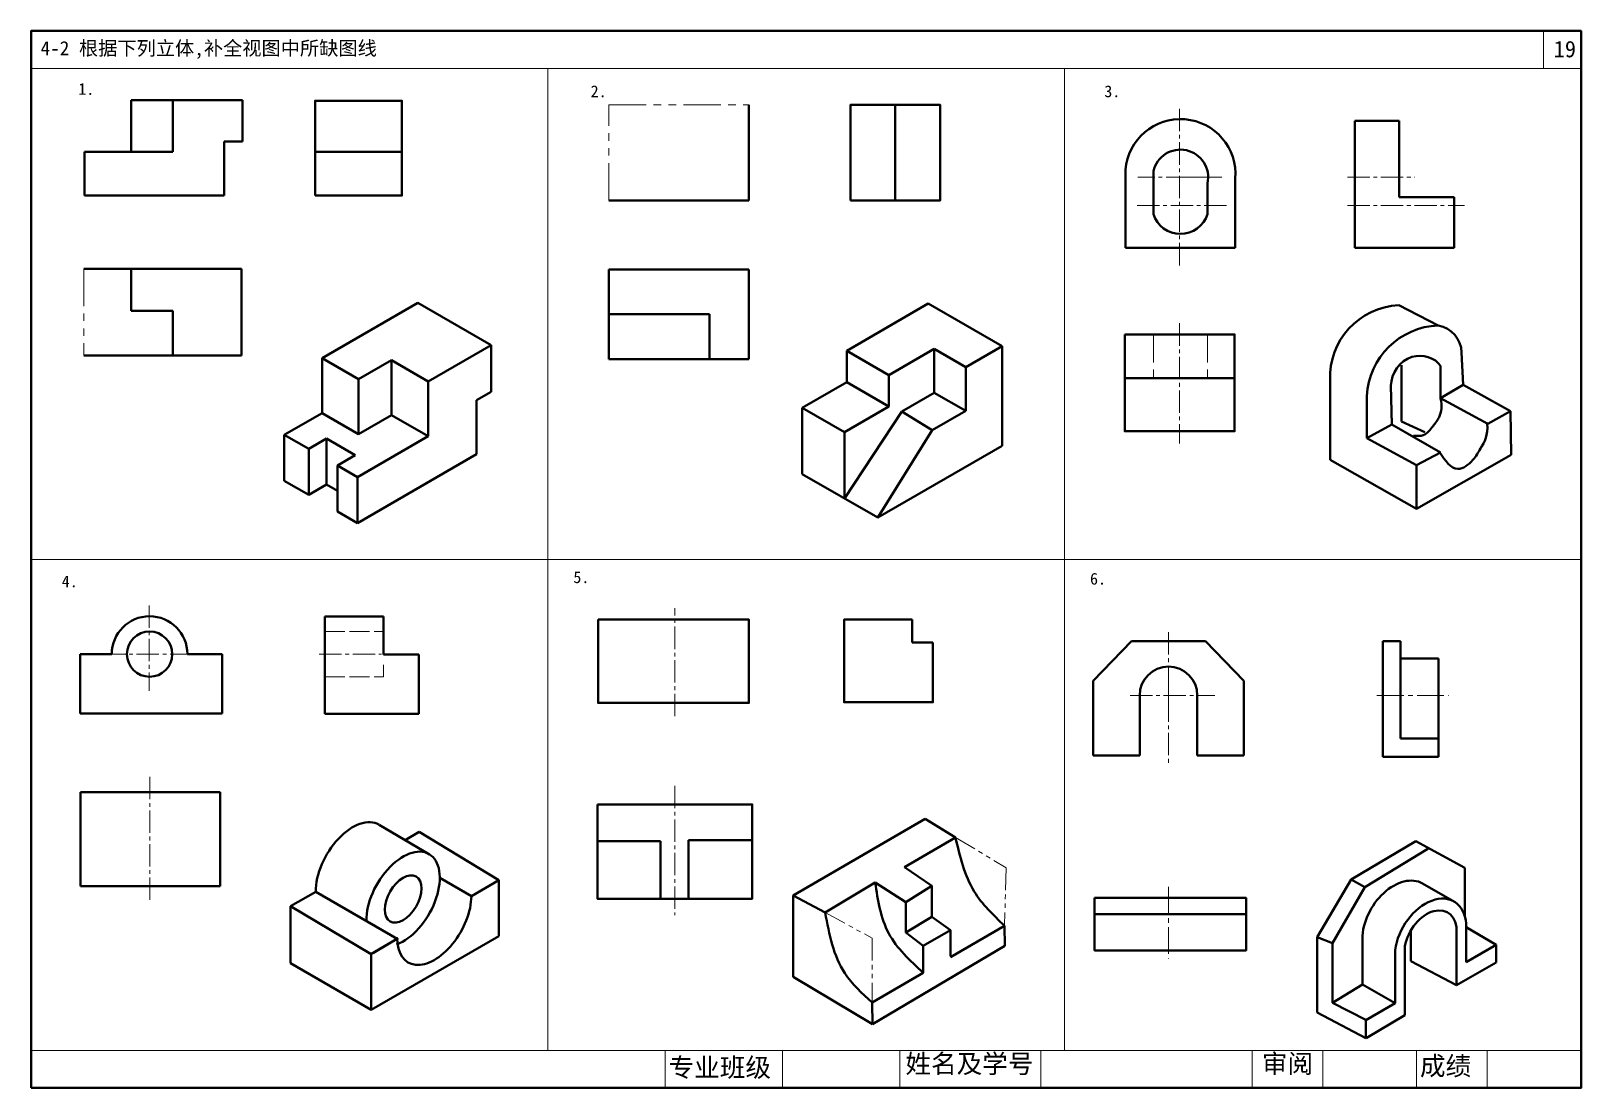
# Model space of a CAD drawing. Header units: millimetres. Extents: x -179 to 151, y 157 to 382.
import ezdxf

# ---------------------------------------------------------------- set-up
doc = ezdxf.new("R2010")
doc.units = ezdxf.units.MM
doc.header["$LTSCALE"] = 0.5
for name, pattern in [('ACAD_ISO02W100', [15, 12, -3]), ('CENTER2', [28.575, 19.05, -3.175, 3.175, -3.175]), ('PHANTOM', [63.5, 31.75, -6.35, 6.35, -6.35, 6.35, -6.35])]:
    doc.linetypes.add(name, pattern=pattern)
doc.layers.get('0').update_dxf_attribs({"lineweight": 15})
for name, color, linetype, lineweight in [('双点画线', 7, 'PHANTOM', 15), ('图层1', 7, 'Continuous', 40), ('点画线', 7, 'CENTER2', 15), ('粗实线', 7, 'Continuous', 40), ('虚线', 7, 'ACAD_ISO02W100', 15)]:
    doc.layers.add(name, color=color, linetype=linetype, lineweight=lineweight)

msp = doc.modelspace()

# ---------------------------------------------------------------- linework, layer by layer
for p, q in [((143.47, 373.76), (143.47, 381.76)), ((-178.53, 373.76), (151.47, 373.76)), ((-68.53, 269.26), (-68.53, 373.76)), ((41.47, 164.76), (41.47, 373.76)), ((-68.53, 164.76), (-68.53, 283.88)), ((-178.53, 269.26), (151.47, 269.26)), ((-103.45, 246.87), (-103.45, 244.29)), ((63.62, 242.98), (63.62, 237.58)), ((-115.95, 236.37), (-95.95, 236.37)), ((-138.24, 219.75), (-138.24, 199.75)), ((-138.24, 199.75), (-168.01, 199.75)), ((-178.53, 164.76), (151.47, 164.76)), ((-43.53, 156.76), (-43.53, 164.76)), ((-18.53, 156.76), (-18.53, 164.76)), ((6.47, 156.76), (6.47, 164.76)), ((36.47, 156.76), (36.47, 164.76)), ((81.47, 156.76), (81.47, 164.76)), ((96.47, 156.76), (96.47, 164.76)), ((116.47, 156.76), (116.47, 164.76)), ((131.47, 156.76), (131.47, 164.76))]:
    msp.add_line(p, q)
at = {"layer": '双点画线', "ltscale": 0.5}
for p, q in [((-55.49, 366.03), (-25.71, 366.03)), ((-55.49, 345.71), (-55.49, 366.03)), ((-167.25, 331.15), (-167.25, 312.67))]:
    msp.add_line(p, q, dxfattribs=at)
at = {"layer": '双点画线', "ltscale": 0.3}
for p, q in [((18.29, 210.1), (29.08, 203.65)), ((29.08, 203.65), (28.73, 191.29)), ((-9.46, 194.08), (0.54, 188.68)), ((0.54, 188.68), (0.54, 174.95))]:
    msp.add_line(p, q, dxfattribs=at)
at = {"layer": '图层1'}
msp.add_lwpolyline([(-178.53, 156.76), (151.47, 156.76), (151.47, 381.76), (-178.53, 381.76)], close=True, dxfattribs=at)
at = {"layer": '点画线', "ltscale": 0.5}
for p, q in [((66.02, 331.87), (66.02, 365.27)), ((75.03, 350.61), (57.12, 350.61)), ((66.18, 350.61), (75.03, 350.61)), ((101.72, 350.61), (116.12, 350.61)), ((56.97, 344.61), (76.09, 344.61)), ((101.72, 344.61), (126.65, 344.61)), ((66.02, 319.53), (66.02, 293.93)), ((-153.37, 259.5), (-153.37, 241.3)), ((-41.47, 235.91), (-41.47, 258.88)), ((63.64, 253.78), (63.64, 225.86)), ((-163.19, 249.11), (-144.63, 249.11)), ((-117.17, 249.11), (-103.9, 249.11)), ((55.46, 240.32), (73.53, 240.32)), ((-153.21, 222.97), (-153.21, 196.06)), ((-41.47, 221.08), (-41.47, 193.53))]:
    msp.add_line(p, q, dxfattribs=at)
at = {"layer": '点画线', "ltscale": 0.6}
for p, q in [((108.01, 240.32), (123.3, 240.32)), ((63.64, 199.57), (63.64, 184.27))]:
    msp.add_line(p, q, dxfattribs=at)
at = {"layer": '点画线'}
msp.add_line((-41.47, 217.13), (-41.47, 221.08), dxfattribs=at)
at = {"layer": '粗实线'}
for p, q in [((-157.18, 367.02), (-133.53, 367.02)), ((-157.18, 356.03), (-157.18, 367.02)), ((-148.34, 356.03), (-148.34, 367.02)), ((-133.53, 367.02), (-133.53, 358.25)), ((-25.71, 345.71), (-25.71, 366.03)), ((103.32, 362.6), (103.32, 335.57)), ((112.77, 362.6), (103.32, 362.6)), ((112.77, 346.37), (112.77, 362.6)), ((-137.44, 358.25), (-137.44, 346.73)), ((-133.53, 358.25), (-137.44, 358.25)), ((-167.11, 356.03), (-148.34, 356.03)), ((-167.11, 346.73), (-167.11, 356.03)), ((-118.06, 356.03), (-99.57, 356.03)), ((54.49, 352.21), (54.49, 335.57)), ((60.42, 351.89), (60.42, 342.77)), ((77.87, 335.57), (77.87, 350.35)), ((-137.44, 346.73), (-167.11, 346.73)), ((71.94, 349.33), (71.94, 342.77)), ((-55.49, 345.71), (-25.71, 345.71)), ((124.45, 346.37), (112.77, 346.37)), ((124.45, 335.57), (124.45, 346.37)), ((54.49, 335.57), (77.87, 335.57)), ((103.32, 335.57), (124.45, 335.57)), ((-167.25, 331.15), (-133.71, 331.15)), ((-157.18, 322.18), (-157.18, 331.15)), ((-133.71, 331.15), (-133.71, 312.67)), ((-55.49, 331.02), (-25.71, 331.02)), ((-55.49, 311.9), (-55.49, 331.02)), ((-25.71, 331.02), (-25.71, 311.9)), ((-96.14, 323.9), (-116.55, 312.12)), ((-80.56, 314.91), (-96.14, 323.9)), ((12.5, 323.72), (-4.86, 313.7)), ((28.2, 314.65), (12.5, 323.72)), ((-148.34, 322.18), (-157.18, 322.18)), ((-148.34, 312.67), (-148.34, 322.18)), ((-34.11, 321.46), (-55.49, 321.46)), ((-34.11, 321.46), (-34.11, 311.9)), ((112.65, 323.38), (121.09, 319.08)), ((-55.49, 311.9), (-55.49, 319.71)), ((-93.97, 307.16), (-80.56, 314.91)), ((-80.56, 314.91), (-80.56, 304.98)), ((-4.86, 313.7), (-4.86, 307.04)), ((-4.86, 313.7), (4.13, 308.51)), ((4.13, 308.51), (13.76, 314.07)), ((13.76, 314.07), (20.48, 310.2)), ((13.76, 314.07), (13.76, 304.77)), ((20.48, 310.2), (28.2, 314.65)), ((28.2, 293.45), (28.2, 314.65)), ((-133.71, 312.67), (-167.25, 312.67)), ((-116.55, 312.12), (-116.55, 300.44)), ((-116.55, 312.12), (-108.79, 307.63)), ((-108.79, 307.63), (-101.79, 311.67)), ((-101.79, 311.67), (-93.97, 307.16)), ((-101.79, 311.67), (-101.79, 300)), ((-25.71, 311.9), (-55.49, 311.9)), ((113.25, 310.61), (113.25, 298.61)), ((121.57, 303.57), (121.57, 310.45)), ((126.37, 306.45), (126.05, 313.33)), ((-108.79, 307.63), (-108.79, 295.96)), ((-93.97, 295.49), (-93.97, 307.16)), ((-4.86, 307.04), (-14.33, 301.57)), ((-4.86, 307.04), (4.13, 301.85)), ((4.13, 308.51), (4.13, 301.85)), ((20.48, 310.2), (20.48, 300.89)), ((54.33, 307.89), (77.71, 307.89)), ((98.04, 307.41), (98.04, 290.45)), ((-80.56, 304.98), (-83.66, 303.19)), ((13.76, 304.77), (6.86, 300.78)), ((13.76, 304.77), (20.48, 300.89)), ((105.88, 295.09), (105.88, 304.05)), ((111.17, 297.97), (111.01, 306.29)), ((121.57, 303.57), (126.37, 306.45)), ((126.37, 306.45), (136.46, 300.85)), ((-124.6, 295.8), (-116.55, 300.44)), ((-116.55, 300.44), (-108.79, 295.96)), ((-83.66, 303.19), (-83.66, 291.65)), ((-14.33, 301.57), (-5.34, 296.39)), ((-14.33, 301.57), (-14.33, 287.44)), ((-5.34, 296.39), (4.13, 301.85)), ((-5.34, 282.26), (6.86, 300.78)), ((6.86, 300.78), (13.32, 296.76)), ((20.48, 300.89), (13.32, 296.76)), ((131.66, 298.13), (121.57, 303.57)), ((136.46, 300.85), (131.66, 298.13)), ((136.62, 291.57), (136.46, 300.85)), ((-108.79, 295.96), (-101.79, 300)), ((-101.79, 300), (-93.97, 295.49)), ((105.88, 295.09), (111.17, 297.97)), ((111.17, 297.97), (121.57, 292.05)), ((113.25, 298.61), (118.21, 296.37)), ((-119.41, 292.81), (-124.6, 295.8)), ((-124.6, 295.8), (-124.6, 286.01)), ((-115.63, 294.99), (-119.41, 292.81)), ((-115.63, 285.2), (-115.63, 294.99)), ((-109.5, 291.45), (-115.63, 294.99)), ((-93.97, 295.49), (-109.02, 286.8)), ((-5.34, 296.39), (-5.34, 282.26)), ((13.32, 296.76), (1.74, 278.17)), ((116.45, 289.33), (105.88, 295.09)), ((-119.41, 283.01), (-119.41, 292.81)), ((-113.28, 289.27), (-109.5, 291.45)), ((-83.66, 291.65), (-109.02, 277.01)), ((1.74, 278.17), (28.2, 293.45)), ((98.04, 290.45), (116.45, 280.05)), ((121.57, 292.05), (116.45, 289.33)), ((116.45, 280.05), (136.62, 291.57)), ((-109.02, 286.8), (-113.28, 289.27)), ((-113.28, 279.47), (-113.28, 289.27)), ((-14.33, 287.44), (1.74, 278.17)), ((116.45, 280.05), (116.45, 289.33)), ((-124.6, 286.01), (-119.41, 283.01)), ((-119.41, 283.01), (-115.63, 285.2)), ((-115.63, 285.2), (-113.28, 283.84)), ((-109.02, 277.01), (-109.02, 286.8)), ((-109.02, 277.01), (-113.28, 279.47)), ((-115.95, 257.1), (-115.95, 236.37)), ((-115.95, 257.1), (-103.45, 257.1)), ((-103.45, 249), (-103.45, 257.1)), ((9.06, 251.57), (9.06, 256.47)), ((9.06, 251.57), (13.5, 251.57)), ((55.78, 251.86), (47.61, 243.43)), ((71.49, 251.86), (55.78, 251.86)), ((71.49, 251.86), (79.67, 243.43)), ((109.29, 227.25), (109.29, 251.86)), ((109.29, 251.86), (113.06, 251.86)), ((113.06, 251.86), (113.06, 246.92)), ((-168.1, 249.11), (-168.1, 236.48)), ((-168.1, 249.11), (-161.35, 249.11)), ((-161.35, 249.11), (-168.1, 249.11)), ((-145.23, 249.11), (-137.82, 249.11)), ((-137.82, 236.48), (-137.82, 249.11)), ((-95.95, 249), (-103.45, 249)), ((-95.99, 236.37), (-95.99, 249)), ((113.06, 248.17), (121.13, 248.17)), ((121.13, 248.17), (121.13, 227.25)), ((113.06, 231.12), (113.06, 246.92)), ((47.61, 243.43), (47.61, 227.52)), ((79.67, 243.43), (79.67, 227.52)), ((57.51, 227.52), (57.51, 240.32)), ((69.77, 227.52), (69.77, 240.32)), ((-168.1, 236.48), (-137.82, 236.48)), ((-115.95, 236.37), (-95.95, 236.37)), ((113.06, 231.12), (121.13, 231.12)), ((47.61, 227.52), (57.51, 227.52)), ((69.77, 227.52), (79.67, 227.52)), ((113.06, 227.25), (109.29, 227.25)), ((121.13, 227.25), (113.06, 227.25)), ((-168.01, 219.75), (-138.24, 219.75)), ((-168.01, 199.75), (-168.01, 219.75)), ((-138.24, 219.75), (-138.24, 199.75)), ((-93.66, 206.47), (-104.43, 212.81)), ((-98.87, 209.53), (-95.88, 211.26)), ((-95.88, 211.26), (-78.95, 200.97)), ((-16.24, 197.74), (11.84, 214.08)), ((11.84, 214.08), (18.29, 210.1)), ((-57.95, 209.32), (-44.54, 209.32)), ((-44.54, 209.32), (-44.54, 197.03)), ((-38.58, 197.22), (-38.58, 209.5)), ((-38.58, 209.5), (-25.17, 209.5)), ((18.29, 210.1), (7.43, 203.76)), ((102.54, 201.13), (116.31, 209.3)), ((116.31, 209.3), (126.74, 203.6)), ((105.44, 199.51), (118.89, 207.68)), ((-84.77, 197.61), (-91.49, 201.49)), ((7.43, 203.76), (13.23, 199.78)), ((126.74, 203.6), (126.74, 193.28)), ((-138.24, 199.75), (-168.01, 199.75)), ((-123.29, 195.43), (-117.92, 198.54)), ((-100.54, 188.5), (-117.92, 198.54)), ((-78.95, 200.97), (-84.77, 197.61)), ((-78.95, 189.08), (-78.95, 200.97)), ((1.19, 200.53), (-9.46, 194.08)), ((7.75, 196.34), (1.19, 200.53)), ((13.23, 199.78), (7.75, 196.34)), ((13.23, 193.22), (13.23, 199.78)), ((95.33, 188.87), (102.54, 201.13)), ((105.44, 199.51), (98.56, 187.58)), ((102.54, 201.13), (105.44, 199.51)), ((124.52, 196.4), (117.74, 200.31)), ((-123.29, 195.43), (-123.29, 183.36)), ((-106.08, 185.21), (-123.29, 195.43)), ((-16.24, 197.74), (-16.24, 180.43)), ((-9.46, 194.08), (-16.24, 197.74)), ((7.75, 196.34), (7.75, 189.89)), ((7.75, 189.89), (13.23, 193.22)), ((17.22, 190.32), (13.23, 193.22)), ((47.89, 193.77), (80.17, 193.77)), ((127.02, 191.75), (127.02, 183.57)), ((-100.33, 188.62), (-106.16, 185.26)), ((-78.95, 189.08), (-106.08, 173.42)), ((-100.33, 188.62), (-105.64, 185.56)), ((7.75, 189.89), (11.41, 186.99)), ((11.41, 186.99), (17.22, 190.32)), ((28.73, 191.29), (17.22, 184.61)), ((17.22, 190.32), (17.22, 184.84)), ((28.83, 186.99), (28.73, 191.29)), ((95.33, 188.87), (95.33, 172.85)), ((98.56, 187.58), (95.33, 188.87)), ((104.95, 178.81), (104.95, 188.55)), ((115.23, 183.76), (115.23, 190.29)), ((124.99, 189.88), (124.99, 178.62)), ((127.02, 190.97), (133.41, 187.26)), ((-106.08, 185.21), (-106.08, 173.42)), ((0.65, 170.32), (28.83, 186.99)), ((11.41, 186.99), (11.41, 181.29)), ((98.56, 174.9), (98.56, 187.58)), ((111.88, 174.81), (111.88, 186.08)), ((113.97, 186.94), (113.97, 172.27)), ((127.02, 183.57), (133.41, 187.26)), ((133.41, 187.26), (133.41, 183.49)), ((-106.08, 173.42), (-123.29, 183.36)), ((115.23, 183.76), (124.99, 178.62)), ((133.41, 183.49), (124.99, 178.62)), ((-16.24, 180.43), (0.65, 170.32)), ((11.41, 181.25), (0.54, 174.95)), ((98.56, 174.9), (104.95, 178.81)), ((111.88, 174.81), (104.95, 178.81)), ((0.54, 174.95), (0.65, 170.32)), ((95.33, 172.85), (105.66, 167.37)), ((105.66, 171.24), (98.56, 174.9)), ((105.65, 171.23), (111.88, 174.83)), ((113.97, 172.27), (105.7, 167.36)), ((105.66, 167.37), (105.66, 171.24))]:
    msp.add_line(p, q, dxfattribs=at)
for points in [[(-118.06, 346.71), (-118.06, 366.92), (-99.57, 366.92), (-99.57, 346.71)], [(-4.08, 345.71), (-4.08, 366.03), (15.04, 366.03), (15.04, 345.71)], [(5.48, 345.71), (5.48, 366.03), (15.04, 366.03), (15.04, 345.71)], [(54.33, 317.17), (77.71, 317.17), (77.71, 296.54), (54.33, 296.54)], [(-57.8, 256.47), (-25.7, 256.47), (-25.7, 238.73), (-57.8, 238.73)], [(-57.95, 217.13), (-24.99, 217.13), (-24.99, 197.03), (-57.95, 197.03)], [(47.89, 197.21), (80.17, 197.21), (80.17, 186.03), (47.89, 186.03)]]:
    msp.add_lwpolyline(points, close=True, dxfattribs=at)
msp.add_lwpolyline([(13.5, 251.57), (13.5, 238.88), (-5.43, 238.88), (-5.43, 256.47), (9.06, 256.47)], dxfattribs=at)
msp.add_circle((-153.29, 249.11), 4.82, dxfattribs=at)
for centre, radius, start, end in [((66.18, 351.28), 11.72, 355.4586, 175.4586), ((66.18, 350.61), 5.9, 347.4799, 167.4799), ((66.18, 344.61), 6.05, 197.7038, 342.2962), ((113.43, 308), 15.41, 92.9095, 182.1979), ((121.71, 303.25), 15.85, 92.252, 177.1005), ((119.93, 313.07), 6.13, 2.4137, 79.0913), ((-153.29, 249.11), 8.06, 0, 180), ((63.64, 240.32), 6.13, 0, 180)]:
    msp.add_arc(centre, radius, start, end, dxfattribs=at)
for centre, major_axis, ratio, start_param, end_param in [((-110.04, 203.17), (-5.57, -9.66), 0.57735, 3.136941, 5.506508), ((-99.32, 196.98), (-5.53, -9.57), 0.57735, 0.610169, 5.515541), ((112.69, 191.68), (5.2, 8.54), 0.672285, 0.025536, 2.307823), ((119.42, 187.8), (-5, -8.66), 0.6667, 2.377492, 5.266445), ((-92.66, 193.13), (-5.57, -9.66), 0.57735, 5.489066, 8.630659), ((119.42, 187.8), (-3.65, -6.32), 0.6667, 2.250263, 5.2078)]:
    msp.add_ellipse(centre, major_axis=major_axis, ratio=ratio, start_param=start_param, end_param=end_param, dxfattribs=at)
msp.add_ellipse((-99.32, 196.98), major_axis=(-2.76, -4.78), ratio=0.57735, dxfattribs=at)
msp.add_open_spline([(111.01, 306.29), (111.01, 308.8), (114.42, 313.96), (120.48, 312.22), (121.57, 310.45)], degree=3, knots=[0, 0, 0, 0, 9.547314, 17.610804, 17.610804, 17.610804, 17.610804], dxfattribs=at)
for points in [[(115.81, 295.57), (117.89, 295.73), (119.97, 297.65), (121.25, 299.57), (121.57, 303.57), (121.57, 303.73), (121.73, 303.73)], [(121.41, 292.05), (125.25, 288.53), (128.45, 290.45), (130.06, 292.85), (131.5, 298.13), (131.5, 298.29), (131.66, 298.13)], [(18.29, 210.1), (22.27, 198.6), (28.73, 191.29)], [(1.19, 200.53), (4.09, 189.67), (11.41, 181.29)], [(-9.46, 194.08), (-5.27, 181.18), (0.54, 174.95)]]:
    msp.add_spline(points, degree=3, dxfattribs=at)
at = {"layer": '虚线'}
for p, q in [((60.42, 317.17), (60.42, 307.89)), ((71.94, 317.17), (71.94, 307.89))]:
    msp.add_line(p, q, dxfattribs=at)
at = {"layer": '虚线', "ltscale": 0.7}
for p, q in [((-115.95, 253.93), (-103.45, 253.93)), ((-115.95, 244.29), (-103.45, 244.29))]:
    msp.add_line(p, q, dxfattribs=at)

# ---------------------------------------------------------------- texts
at = {"attachment_point": 1}
for s, insert, char_height, width in [('{\\fSimHei|b0|i0|c134|p2; 4-2 根据下列立体,补全视图中所缺图线}', (-178.53, 379.6), 3, 330), ('{\\fSimSun|b0|i0|c134|p2;19}', (145.65, 379.66), 3.5, 6.4564), ('{\\f仿宋_GB2312|b0|i0|c134|p49;1.}', (-168.46, 370.67), 2.5, 8.3908), ('{\\f仿宋_GB2312|b0|i0|c134|p49;2.}', (-59.38, 370.17), 2.5, 8.3908), ('{\\f仿宋_GB2312|b0|i0|c134|p49;3.}', (49.98, 370.17), 2.5, 8.3908), ('{\\f仿宋_GB2312|b0|i0|c134|p49;4.}', (-171.99, 265.85), 2.5, 8.3908), ('{\\f仿宋_GB2312|b0|i0|c134|p49;5.}', (-63.06, 266.74), 2.5, 8.3908), ('{\\f仿宋_GB2312|b0|i0|c134|p49;6.}', (46.94, 266.42), 2.5, 8.3908), ('{\\f仿宋_GB2312|b0|i0|c134|p49;专业班级}', (-42.8, 163.14), 4, 23.3701), ('{\\f仿宋_GB2312|b0|i0|c134|p49;姓名及学号}', (7.63, 163.93), 4, 29.8443), ('{\\f仿宋_GB2312|b0|i0|c134|p49;审阅}', (83.53, 163.94), 4, 13.7378), ('{\\f仿宋_GB2312|b0|i0|c134|p49;成绩}', (117.17, 163.46), 4, 13.2641)]:
    msp.add_mtext(s, dxfattribs=dict(at, insert=insert, char_height=char_height, width=width))

doc.saveas('drawing.dxf')
